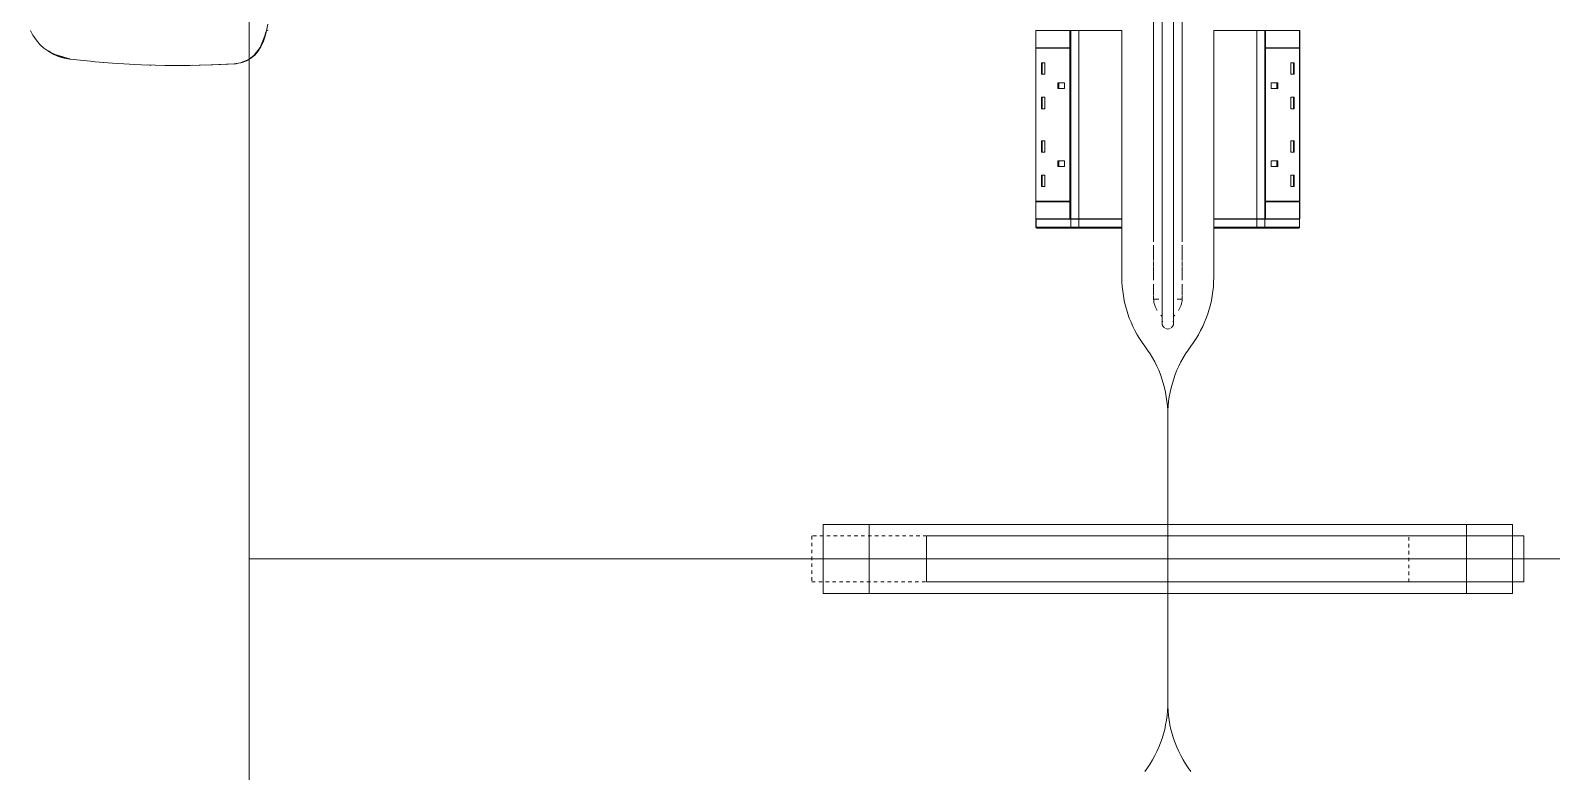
# Model space of a CAD drawing. Header units: millimetres. Extents: x 155927 to 317870, y -36033 to 97293.
# Drawn here: x 184128 to 185453, y 10601 to 11246 of the extents above; entities that cross this region are included whole.
import ezdxf

# ---------------------------------------------------------------- set-up
doc = ezdxf.new("R2010")
doc.units = ezdxf.units.MM
doc.header["$MEASUREMENT"] = 0
doc.linetypes.add('Dash', pattern=[6, 3, -3])
for name, color, linetype, lineweight in [('G-IMPT', 8, 'CONTINUOUS', 9), ('I-FURN', 8, 'CONTINUOUS', 9), ('I-FURN-HDLN', 8, 'Dash', 9)]:
    doc.layers.add(name, color=color, linetype=linetype, lineweight=lineweight)

msp = doc.modelspace()

# ---------------------------------------------------------------- linework, layer by layer
at = {"layer": 'G-IMPT'}
for p, q in [((184130.6, 11241.5), (184128.4, 11245.7)), ((184335.1, 11251.1), (184334.1, 11245.2)), ((184130.6, 11241.5), (184133.4, 11237.3)), ((184133.4, 11237.3), (184136.7, 11233.5)), ((184140.2, 11230.3), (184136.7, 11233.5)), ((184328.4, 11230.8), (184330.3, 11235.2)), ((184329.1, 11231.3), (184331.1, 11235.4)), ((184332.6, 11240.8), (184330.3, 11235.2)), ((184332.6, 11239.7), (184331.1, 11235.4)), ((184332.6, 11239.7), (184334.1, 11245.2)), ((184332.6, 11240.8), (184333.3, 11244.3)), ((184140.2, 11230.3), (184144.3, 11227.3)), ((184144.2, 11228), (184146.3, 11226.4)), ((184148.7, 11224.8), (184144.3, 11227.3)), ((184154.4, 11222.7), (184146.3, 11226.4)), ((184148.7, 11224.8), (184152.9, 11223)), ((184163.4, 11220.7), (184150.9, 11224.5)), ((184150.9, 11224.5), (184160, 11221.6)), ((184152.9, 11223), (184157.8, 11221.6)), ((184154.4, 11222.7), (184162.8, 11220.8)), ((184162.8, 11220.7), (184157.8, 11221.6)), ((184163.4, 11220.7), (184160, 11221.6)), ((184180.8, 11218.8), (184162.8, 11220.7)), ((184311.4, 11217.4), (184317.6, 11219.9)), ((184316.6, 11219.2), (184312.9, 11217.8)), ((184316.6, 11219.2), (184318.8, 11220.5)), ((184317.6, 11219.9), (184318.8, 11220.7)), ((184318.8, 11220.7), (184323.2, 11224)), ((184318.8, 11220.5), (184320, 11221.1)), ((184320, 11221.1), (184323.7, 11224.2)), ((184323.2, 11224), (184328.4, 11230.8)), ((184326.4, 11227.3), (184323.7, 11224.2)), ((184329.1, 11231.3), (184326.4, 11227.3)), ((184184.9, 11218.4), (184180.8, 11218.8)), ((184200, 11217.2), (184184.9, 11218.4)), ((184191.8, 11217.8), (184190.1, 11218)), ((184200, 11217.2), (184205, 11216.8)), ((184205, 11216.8), (184219.2, 11216)), ((184225.2, 11215.8), (184219.2, 11216)), ((184225.2, 11215.8), (184237, 11215.4)), ((184230.1, 11215.6), (184232, 11215.5)), ((184232, 11215.5), (184233.5, 11215.5)), ((184245.4, 11215.2), (184237, 11215.4)), ((184245.4, 11215.2), (184275.4, 11215.3)), ((184245.4, 11215.2), (184265.6, 11215.2)), ((184245.4, 11215.2), (184256.2, 11215.1)), ((184275.4, 11215.3), (184256.2, 11215.1)), ((184265.1, 11215.2), (184267.6, 11215.2)), ((184265.6, 11215.2), (184287, 11215.7)), ((184265.6, 11215.2), (184285.8, 11215.6)), ((184265.6, 11215.2), (184275.4, 11215.3)), ((184267.6, 11215.2), (184269.5, 11215.3)), ((184275.4, 11215.3), (184287, 11215.7)), ((184285.8, 11215.6), (184307.5, 11216.7)), ((184285.8, 11215.6), (184305.9, 11216.6)), ((184287, 11215.7), (184285.8, 11215.6)), ((184287, 11215.7), (184307.5, 11216.7)), ((184307.5, 11216.7), (184305.9, 11216.6)), ((184307.5, 11216.7), (184309.2, 11217)), ((184311.4, 11217.4), (184307.6, 11216.9)), ((184311.6, 11217.4), (184309.2, 11217)), ((184311.6, 11217.4), (184312.9, 11217.8))]:
    msp.add_line(p, q, dxfattribs=at)
at = {"layer": 'I-FURN'}
for p, q in [((184318.8, 12185.8), (184318.8, 10785.8)), ((184318.8, 10785.8), (184318.8, 12185.8)), ((185106.3, 11061.7), (185106.3, 11899.9)), ((185113.8, 11899.9), (185113.8, 11061.7)), ((185123.8, 11061.7), (185123.8, 11899.9)), ((185131.3, 11899.9), (185131.3, 11061.7)), ((184334.7, 11245.5), (184335.5, 11245.9)), ((185003.8, 11245.6), (185003.8, 11230.6)), ((185033.6, 11245.6), (185003.8, 11245.6)), ((185033.6, 11230.6), (185033.6, 11245.6)), ((185033.6, 11245.6), (185036.1, 11245.6)), ((185204, 11245.6), (185204, 11230.6)), ((185233.8, 11245.6), (185204, 11245.6)), ((185233.8, 11230.6), (185233.8, 11245.6)), ((184333.8, 11245.1), (184334.7, 11245.5)), ((185004, 11081.6), (185004, 11245.5)), ((185033.8, 11245.5), (185033.8, 11230.6)), ((185034.4, 11245.5), (185033.8, 11245.5)), ((185034.4, 11245.5), (185041.4, 11245.5)), ((185034.4, 11081.6), (185034.4, 11245.5)), ((185041.4, 11245.5), (185078.8, 11245.5)), ((185041.4, 11081.6), (185041.4, 11245.5)), ((185078.8, 11245.5), (185078.8, 11081.6)), ((185078.8, 11081.6), (185078.8, 11245.5)), ((185158.8, 11081.6), (185158.8, 11245.5)), ((185158.8, 11245.5), (185158.8, 11081.6)), ((185158.8, 11245.5), (185196.3, 11245.5)), ((185196.3, 11245.5), (185196.3, 11081.6)), ((185196.3, 11245.5), (185203.2, 11245.5)), ((185203.2, 11245.5), (185203.2, 11081.6)), ((185203.8, 11245.5), (185203.2, 11245.5)), ((185203.8, 11230.6), (185203.8, 11245.5)), ((185233.6, 11245.5), (185233.6, 11081.6)), ((185003.8, 11230.6), (185033.6, 11230.6)), ((185003.8, 11230.1), (185003.8, 11097.1)), ((185003.8, 11230.1), (185033.6, 11230.1)), ((185004.2, 11230.6), (185004.2, 11230.1)), ((185033.6, 11097.1), (185033.6, 11230.1)), ((185033.8, 11230.1), (185033.8, 11097.1)), ((185203.8, 11097.1), (185203.8, 11230.1)), ((185204, 11230.6), (185233.8, 11230.6)), ((185204, 11230.1), (185204, 11097.1)), ((185233.8, 11230.1), (185204, 11230.1)), ((185233.5, 11230.1), (185233.5, 11230.6)), ((185233.8, 11097.1), (185233.8, 11230.1)), ((185008.8, 11217.5), (185011.7, 11217.5)), ((185008.8, 11207.5), (185008.8, 11217.5)), ((185008.8, 11207.5), (185011.7, 11207.5)), ((185009.5, 11207.5), (185009.5, 11217.5)), ((185011.7, 11207.5), (185011.7, 11217.5)), ((185228.8, 11217.5), (185226, 11217.5)), ((185226, 11217.5), (185226, 11207.5)), ((185228.8, 11207.5), (185226, 11207.5)), ((185228.1, 11217.5), (185228.1, 11207.5)), ((185228.8, 11217.5), (185228.8, 11207.5)), ((185023.1, 11200), (185028.9, 11200)), ((185023.1, 11195), (185023.1, 11200)), ((185023.1, 11195), (185028.9, 11195)), ((185023.9, 11195), (185023.9, 11200)), ((185028.9, 11195), (185028.9, 11200)), ((185208.7, 11195), (185208.7, 11200)), ((185208.7, 11200), (185214.5, 11200)), ((185214.5, 11195), (185208.7, 11195)), ((185213.7, 11200), (185213.7, 11195)), ((185214.5, 11200), (185214.5, 11195)), ((185008.8, 11187.5), (185011.7, 11187.5)), ((185008.8, 11177.5), (185008.8, 11187.5)), ((185009.5, 11177.5), (185009.5, 11187.5)), ((185011.7, 11177.5), (185011.7, 11187.5)), ((185228.8, 11187.5), (185226, 11187.5)), ((185226, 11187.5), (185226, 11177.5)), ((185228.1, 11187.5), (185228.1, 11177.5)), ((185228.8, 11187.5), (185228.8, 11177.5)), ((185008.8, 11177.5), (185011.7, 11177.5)), ((185228.8, 11177.5), (185226, 11177.5)), ((185008.8, 11149.7), (185011.7, 11149.7)), ((185008.8, 11139.7), (185008.8, 11149.7)), ((185008.8, 11139.7), (185011.7, 11139.7)), ((185009.5, 11139.7), (185009.5, 11149.7)), ((185011.7, 11139.7), (185011.7, 11149.7)), ((185228.8, 11149.7), (185226, 11149.7)), ((185226, 11149.7), (185226, 11139.7)), ((185228.8, 11139.7), (185226, 11139.7)), ((185228.1, 11149.7), (185228.1, 11139.7)), ((185228.8, 11149.7), (185228.8, 11139.7)), ((185023.1, 11132.2), (185028.9, 11132.2)), ((185023.1, 11127.2), (185023.1, 11132.2)), ((185028.9, 11127.2), (185023.1, 11127.2)), ((185023.9, 11127.2), (185023.9, 11132.2)), ((185028.9, 11132.2), (185028.9, 11127.2)), ((185214.5, 11132.2), (185208.7, 11132.2)), ((185208.7, 11132.2), (185208.7, 11127.2)), ((185214.5, 11127.2), (185208.7, 11127.2)), ((185213.7, 11132.2), (185213.7, 11127.2)), ((185214.5, 11132.2), (185214.5, 11127.2)), ((185008.8, 11119.7), (185011.7, 11119.7)), ((185008.8, 11109.7), (185008.8, 11119.7)), ((185009.5, 11109.7), (185009.5, 11119.7)), ((185011.7, 11109.7), (185011.7, 11119.7)), ((185228.8, 11119.7), (185226, 11119.7)), ((185226, 11119.7), (185226, 11109.7)), ((185228.1, 11119.7), (185228.1, 11109.7)), ((185228.8, 11119.7), (185228.8, 11109.7)), ((185008.8, 11109.7), (185011.7, 11109.7)), ((185228.8, 11109.7), (185226, 11109.7)), ((185003.8, 11097.1), (185033.6, 11097.1)), ((185033.6, 11096.6), (185003.8, 11096.6)), ((185003.8, 11096.6), (185003.8, 11081.6)), ((185004.2, 11097.1), (185004.2, 11096.6)), ((185033.6, 11081.6), (185033.6, 11096.6)), ((185033.8, 11096.6), (185033.8, 11081.6)), ((185203.8, 11081.6), (185203.8, 11096.6)), ((185233.8, 11097.1), (185204, 11097.1)), ((185204, 11096.6), (185204, 11081.6)), ((185233.8, 11096.6), (185204, 11096.6)), ((185233.5, 11096.6), (185233.5, 11097.1)), ((185233.8, 11081.6), (185233.8, 11096.6)), ((185003.8, 11081.6), (185033.6, 11081.6)), ((185004, 11074.5), (185004, 11081.5)), ((185004, 11074.5), (185004, 11081.5)), ((185004, 11081.5), (185004, 11074.5)), ((185004, 11081.5), (185004.2, 11081.5)), ((185004, 11074.5), (185004.2, 11074.5)), ((185004.2, 11074.5), (185004.2, 11081.5)), ((185004.2, 11081.5), (185034.4, 11081.5)), ((185004.2, 11074.5), (185034.4, 11074.5)), ((185004.3, 11073.8), (185004.3, 11073.7)), ((185035.3, 11073.5), (185005, 11073.5)), ((185035.3, 11073.5), (185005, 11073.5)), ((185033.8, 11081.6), (185034.4, 11081.6)), ((185041.4, 11081.6), (185034.4, 11081.6)), ((185034.4, 11074.5), (185034.4, 11081.5)), ((185034.4, 11081.5), (185041.4, 11081.5)), ((185034.4, 11074.5), (185041.4, 11074.5)), ((185035.3, 11073.5), (185073.8, 11073.5)), ((185040.8, 11073.5), (185035.3, 11073.5)), ((185077.8, 11073.5), (185040.8, 11073.5)), ((185078.8, 11081.6), (185041.4, 11081.6)), ((185041.4, 11074.5), (185041.4, 11081.5)), ((185041.4, 11081.5), (185078.8, 11081.5)), ((185041.4, 11074.5), (185078.8, 11074.5)), ((185073.8, 11073.5), (185073.8, 11074.5)), ((185073.8, 11073.5), (185077.8, 11073.5)), ((185078.8, 11081.5), (185078.8, 11074.5)), ((185078.8, 11074.5), (185078.8, 11081.5)), ((185078.8, 11030.8), (185078.8, 11074.5)), ((185078.8, 11074.5), (185078.8, 11030.8)), ((185196.3, 11081.6), (185158.8, 11081.6)), ((185158.8, 11074.5), (185158.8, 11081.5)), ((185158.8, 11074.5), (185158.8, 11081.5)), ((185158.8, 11081.5), (185196.3, 11081.5)), ((185158.8, 11074.5), (185158.8, 11030.8)), ((185158.8, 11030.8), (185158.8, 11074.5)), ((185158.8, 11074.5), (185196.3, 11074.5)), ((185159.8, 11073.5), (185159.8, 11073.5)), ((185196.8, 11073.5), (185159.8, 11073.5)), ((185159.8, 11073.5), (185163.8, 11073.5)), ((185163.8, 11074.5), (185163.8, 11073.5)), ((185163.8, 11073.5), (185202.4, 11073.5)), ((185203.2, 11081.6), (185196.3, 11081.6)), ((185196.3, 11074.5), (185196.3, 11081.5)), ((185196.3, 11081.5), (185203.2, 11081.5)), ((185196.3, 11074.5), (185203.2, 11074.5)), ((185202.4, 11073.5), (185196.8, 11073.5)), ((185204, 11081.6), (185201.6, 11081.6)), ((185232.6, 11073.5), (185202.4, 11073.5)), ((185232.6, 11073.5), (185202.4, 11073.5)), ((185203.2, 11081.6), (185203.8, 11081.6)), ((185203.2, 11074.5), (185203.2, 11081.5)), ((185203.2, 11081.5), (185233.5, 11081.5)), ((185203.2, 11074.5), (185233.5, 11074.5)), ((185204, 11081.6), (185233.8, 11081.6)), ((185233.3, 11073.7), (185233.3, 11073.8)), ((185233.5, 11074.5), (185233.5, 11081.5)), ((185233.5, 11081.5), (185233.6, 11081.5)), ((185233.5, 11074.5), (185233.6, 11074.5)), ((185233.6, 11081.5), (185233.6, 11074.5)), ((185233.6, 11081.5), (185233.6, 11074.5)), ((185233.6, 11081.5), (185233.6, 11074.5)), ((185113.8, 11061.7), (185113.8, 11058.9)), ((185123.8, 11061), (185123.8, 11061.7)), ((185123.8, 11058.1), (185123.8, 11061)), ((185106.3, 11045.5), (185106.3, 11058.8)), ((185113.8, 11058.9), (185113.8, 11056.1)), ((185113.8, 11056.1), (185113.8, 11053.2)), ((185113.8, 11053.2), (185113.8, 11050.4)), ((185113.8, 11050.4), (185113.8, 11047.6)), ((185113.8, 11047.6), (185113.8, 11044.9)), ((185123.8, 11055.3), (185123.8, 11058.1)), ((185123.8, 11052.5), (185123.8, 11055.3)), ((185123.8, 11049.7), (185123.8, 11052.5)), ((185123.8, 11046.9), (185123.8, 11049.7)), ((185123.8, 11044.1), (185123.8, 11046.9)), ((185131.3, 11058.8), (185131.3, 11045.5)), ((185106.3, 11040.6), (185106.3, 11044.6)), ((185106.3, 11028.3), (185106.3, 11039.8)), ((185113.8, 11044.9), (185113.8, 11042.1)), ((185113.8, 11042.1), (185113.8, 11039.4)), ((185113.8, 11039.4), (185113.8, 11036.7)), ((185113.8, 11036.7), (185113.8, 11034.1)), ((185113.8, 11034.1), (185113.8, 11031.5)), ((185123.8, 11041.4), (185123.8, 11044.1)), ((185123.8, 11038.7), (185123.8, 11041.4)), ((185123.8, 11036), (185123.8, 11038.7)), ((185123.8, 11033.4), (185123.8, 11036)), ((185131.3, 11044.6), (185131.3, 11040.6)), ((185131.3, 11039.8), (185131.3, 11028.3)), ((185106.3, 11016.7), (185106.3, 11024.8)), ((185113.8, 11031.5), (185113.8, 11029)), ((185113.8, 11029), (185113.8, 11026.5)), ((185113.8, 11026.5), (185113.8, 11024.1)), ((185113.8, 11024.1), (185113.8, 11021.7)), ((185113.8, 11021.7), (185113.8, 11019.4)), ((185123.8, 11030.8), (185123.8, 11033.4)), ((185123.8, 11028.3), (185123.8, 11030.8)), ((185123.8, 11025.8), (185123.8, 11028.3)), ((185123.8, 11023.4), (185123.8, 11025.8)), ((185123.8, 11021.1), (185123.8, 11023.4)), ((185123.8, 11018.8), (185123.8, 11021.1)), ((185131.3, 11024.8), (185131.3, 11016.7)), ((185106.3, 11015.5), (185106.3, 11016.4)), ((185106.3, 11011.7), (185106.3, 11015.1)), ((185106.3, 11011.7), (185110.9, 11011.7)), ((185113.8, 11019.4), (185113.8, 11017.1)), ((185113.8, 11017.1), (185113.8, 11015)), ((185113.8, 11015), (185113.8, 11012.9)), ((185113.8, 11012.9), (185113.8, 11010.9)), ((185113.8, 11010.9), (185113.8, 11008.9)), ((185113.8, 11008.9), (185113.8, 11007.1)), ((185123.8, 11016.5), (185123.8, 11018.8)), ((185123.8, 11014.4), (185123.8, 11016.5)), ((185123.8, 11012.3), (185123.8, 11014.4)), ((185123.8, 11010.3), (185123.8, 11012.3)), ((185123.8, 11008.4), (185123.8, 11010.3)), ((185123.8, 11006.6), (185123.8, 11008.4)), ((185126.8, 11011.7), (185131.3, 11011.7)), ((185131.3, 11016.4), (185131.3, 11015.5)), ((185131.3, 11015.1), (185131.3, 11011.7)), ((185113.8, 11007.1), (185113.8, 11005.3)), ((185113.8, 11005.3), (185113.8, 11003.6)), ((185113.8, 11003.6), (185113.8, 11002.1)), ((185113.8, 11002.1), (185113.8, 11000.6)), ((185113.8, 11000.6), (185113.8, 10999.2)), ((185113.8, 10999.2), (185113.8, 10997.9)), ((185113.8, 10997.9), (185113.8, 10996.7)), ((185113.8, 10996.7), (185113.8, 10995.6)), ((185113.8, 10995.6), (185113.8, 10994.7)), ((185113.8, 10994.7), (185113.8, 10993.8)), ((185123.8, 11004.8), (185123.8, 11006.6)), ((185123.8, 11003.2), (185123.8, 11004.8)), ((185123.8, 11001.6), (185123.8, 11003.2)), ((185123.8, 11000.2), (185123.8, 11001.6)), ((185123.8, 10998.8), (185123.8, 11000.2)), ((185123.8, 10997.6), (185123.8, 10998.8)), ((185123.8, 10996.4), (185123.8, 10997.6)), ((185123.8, 10995.4), (185123.8, 10996.4)), ((185123.8, 10994.4), (185123.8, 10995.4)), ((185123.8, 10993.6), (185123.8, 10994.4)), ((185113.8, 10993.8), (185113.8, 10993)), ((185113.8, 10993), (185113.8, 10992.4)), ((185113.8, 10992.4), (185113.8, 10991.8)), ((185113.8, 10991.8), (185113.8, 10991.4)), ((185113.8, 10991.4), (185113.8, 10991.1)), ((185113.8, 10991.1), (185113.8, 10990.9)), ((185113.8, 10990.9), (185113.8, 10990.8)), ((185113.8, 10990.8), (185113.8, 10990.8)), ((185123.8, 10992.8), (185123.8, 10993.6)), ((185123.8, 10992.2), (185123.8, 10992.8)), ((185123.8, 10991.7), (185123.8, 10992.2)), ((185123.8, 10991.3), (185123.8, 10991.7)), ((185123.8, 10991), (185123.8, 10991.3)), ((185123.8, 10990.9), (185123.8, 10991)), ((185123.8, 10990.8), (185123.8, 10990.9)), ((185118.8, 10785.8), (185118.8, 10910.8)), ((185118.8, 10910.8), (185118.8, 10785.8)), ((185118.8, 10910.8), (185118.8, 10785.8)), ((185118.8, 10785.8), (185118.8, 10910.8)), ((184818.8, 10815.8), (185418.8, 10815.8)), ((184858.8, 10815.8), (184818.8, 10815.8)), ((184818.8, 10815.8), (184818.8, 10755.8)), ((184818.8, 10755.8), (184818.8, 10815.8)), ((185378.8, 10815.8), (184858.8, 10815.8)), ((184858.8, 10755.8), (184858.8, 10815.8)), ((184858.8, 10755.8), (184858.8, 10815.8)), ((185418.8, 10815.8), (185378.8, 10815.8)), ((185378.8, 10805.8), (185378.8, 10815.8)), ((185378.8, 10755.8), (185378.8, 10815.8)), ((185418.8, 10755.8), (185418.8, 10815.8)), ((185418.8, 10805.8), (185418.8, 10815.8)), ((185418.8, 10805.8), (184908.8, 10805.8)), ((184908.8, 10805.8), (184908.8, 10765.8)), ((185428.8, 10805.8), (185418.8, 10805.8)), ((185428.8, 10765.8), (185428.8, 10805.8)), ((185118.8, 10785.8), (184318.8, 10785.8)), ((184318.8, 10785.8), (184318.8, 9385.8)), ((184318.8, 9385.8), (184318.8, 10785.8)), ((184318.8, 10785.8), (185118.8, 10785.8)), ((184318.8, 10785.8), (185118.8, 10785.8)), ((185118.8, 10785.8), (184318.8, 10785.8)), ((185118.8, 10661.9), (185118.8, 10785.8)), ((185118.8, 10785.8), (185118.8, 10661.9)), ((185118.8, 10785.8), (185118.8, 10661.9)), ((185918.8, 10785.8), (185118.8, 10785.8)), ((185118.8, 10785.8), (185918.8, 10785.8)), ((185118.8, 10661.9), (185118.8, 10785.8)), ((185118.8, 10785.8), (185918.8, 10785.8)), ((185918.8, 10785.8), (185118.8, 10785.8)), ((184818.8, 10755.8), (184858.8, 10755.8)), ((185418.8, 10755.8), (184818.8, 10755.8)), ((184858.8, 10755.8), (185378.8, 10755.8)), ((184908.8, 10765.8), (185418.8, 10765.8)), ((185378.8, 10755.8), (185378.8, 10765.8)), ((185378.8, 10755.8), (185418.8, 10755.8)), ((185418.8, 10755.8), (185418.8, 10765.8)), ((185418.8, 10765.8), (185428.8, 10765.8))]:
    msp.add_line(p, q, dxfattribs=at)
at = {"layer": 'I-FURN', "flags": 128}
for points in [[(185004, 11074.5), (185004, 11074.5), (185004, 11074.4), (185004, 11074.4), (185004, 11074.4), (185004, 11074.3), (185004, 11074.3), (185004, 11074.2), (185004, 11074.2), (185004, 11074.2), (185004.1, 11074.1), (185004.1, 11074.1), (185004.1, 11074.1), (185004.1, 11074)], [(185040.8, 11073.5), (185040.7, 11073.5), (185040.5, 11073.5), (185040.4, 11073.5), (185040.2, 11073.5), (185040.1, 11073.5), (185039.9, 11073.5), (185039.8, 11073.5), (185039.6, 11073.5), (185039.5, 11073.5), (185039.3, 11073.5), (185039.2, 11073.5), (185039, 11073.5), (185038.9, 11073.5), (185038.7, 11073.5), (185038.5, 11073.5), (185038.4, 11073.5), (185038.2, 11073.5), (185038.1, 11073.5), (185037.9, 11073.5), (185037.7, 11073.5), (185037.6, 11073.5), (185037.4, 11073.5), (185037.3, 11073.5), (185037.1, 11073.5), (185037, 11073.5), (185036.8, 11073.5), (185036.7, 11073.5), (185036.5, 11073.5), (185036.4, 11073.5), (185036.3, 11073.5), (185036.1, 11073.5), (185036, 11073.5), (185035.9, 11073.5), (185035.8, 11073.5), (185035.7, 11073.5), (185035.6, 11073.5), (185035.4, 11073.5), (185035.3, 11073.5), (185035.3, 11073.5)], [(185077.8, 11073.5), (185077.5, 11073.5), (185077.1, 11073.5), (185076.6, 11073.5), (185075.9, 11073.5), (185075.1, 11073.5), (185074.1, 11073.5), (185073, 11073.5), (185071.8, 11073.5), (185070.5, 11073.5), (185069, 11073.5), (185067.5, 11073.5), (185065.8, 11073.5), (185063.9, 11073.5), (185062, 11073.5), (185060, 11073.5), (185057.8, 11073.5), (185055.6, 11073.5), (185053.2, 11073.5), (185050.7, 11073.5), (185048.2, 11073.5), (185045.6, 11073.5), (185042.8, 11073.5), (185040.8, 11073.5)], [(185073.8, 11073.5), (185074, 11073.5), (185074.1, 11073.5), (185074.3, 11073.5), (185074.5, 11073.5), (185074.6, 11073.5), (185074.8, 11073.5), (185074.9, 11073.5), (185075.1, 11073.5), (185075.2, 11073.5), (185075.4, 11073.5), (185075.5, 11073.5), (185075.7, 11073.5), (185075.8, 11073.5), (185075.9, 11073.5), (185076.1, 11073.5), (185076.2, 11073.5), (185076.3, 11073.5), (185076.5, 11073.5), (185076.6, 11073.5), (185076.7, 11073.5), (185076.8, 11073.5), (185076.9, 11073.5), (185077, 11073.5), (185077.1, 11073.5), (185077.2, 11073.5), (185077.3, 11073.5), (185077.4, 11073.5), (185077.4, 11073.5), (185077.5, 11073.5), (185077.6, 11073.5), (185077.6, 11073.5), (185077.7, 11073.5), (185077.7, 11073.5), (185077.7, 11073.5), (185077.8, 11073.5), (185077.8, 11073.5), (185077.8, 11073.5), (185077.8, 11073.5), (185077.8, 11073.5)], [(185077.8, 11073.5), (185077.9, 11073.5), (185077.9, 11073.5), (185077.9, 11073.5), (185078, 11073.5), (185078, 11073.5), (185078.1, 11073.5), (185078.1, 11073.6), (185078.1, 11073.6), (185078.2, 11073.6), (185078.2, 11073.6), (185078.2, 11073.6), (185078.3, 11073.6), (185078.3, 11073.7), (185078.4, 11073.7), (185078.4, 11073.7), (185078.4, 11073.7), (185078.5, 11073.7), (185078.5, 11073.8), (185078.5, 11073.8), (185078.5, 11073.8), (185078.6, 11073.9), (185078.6, 11073.9), (185078.6, 11073.9), (185078.6, 11073.9), (185078.7, 11074), (185078.7, 11074), (185078.7, 11074), (185078.7, 11074.1), (185078.7, 11074.1), (185078.8, 11074.2), (185078.8, 11074.2), (185078.8, 11074.2), (185078.8, 11074.3), (185078.8, 11074.3), (185078.8, 11074.3), (185078.8, 11074.4), (185078.8, 11074.4), (185078.8, 11074.5), (185078.8, 11074.5), (185078.8, 11074.5)], [(185077.8, 11073.5), (185077.8, 11073.5), (185077.8, 11073.5)], [(185158.8, 11074.5), (185158.8, 11074.5), (185158.8, 11074.4), (185158.8, 11074.4), (185158.8, 11074.4), (185158.8, 11074.3), (185158.8, 11074.3), (185158.8, 11074.2), (185158.9, 11074.2), (185158.9, 11074.2), (185158.9, 11074.1), (185158.9, 11074.1), (185158.9, 11074.1), (185158.9, 11074), (185159, 11074), (185159, 11074), (185159, 11073.9), (185159, 11073.9), (185159.1, 11073.9), (185159.1, 11073.8), (185159.1, 11073.8), (185159.1, 11073.8), (185159.2, 11073.7), (185159.2, 11073.7), (185159.2, 11073.7), (185159.3, 11073.7), (185159.3, 11073.7), (185159.3, 11073.6), (185159.4, 11073.6), (185159.4, 11073.6), (185159.4, 11073.6), (185159.5, 11073.6), (185159.5, 11073.6), (185159.6, 11073.5), (185159.6, 11073.5), (185159.6, 11073.5), (185159.7, 11073.5), (185159.7, 11073.5), (185159.8, 11073.5), (185159.8, 11073.5), (185159.8, 11073.5)], [(185196.8, 11073.5), (185194.1, 11073.5), (185191.4, 11073.5), (185188.7, 11073.5), (185186.2, 11073.5), (185183.8, 11073.5), (185181.5, 11073.5), (185179.2, 11073.5), (185177.1, 11073.5), (185175.1, 11073.5), (185173.2, 11073.5), (185171.4, 11073.5), (185169.7, 11073.5), (185168.2, 11073.5), (185166.8, 11073.5), (185165.5, 11073.5), (185164.3, 11073.5), (185163.2, 11073.5), (185162.3, 11073.5), (185161.5, 11073.5), (185160.9, 11073.5), (185160.4, 11073.5), (185160, 11073.5), (185159.8, 11073.5)], [(185159.8, 11073.5), (185159.8, 11073.5), (185159.8, 11073.5), (185159.8, 11073.5), (185159.9, 11073.5), (185159.9, 11073.5), (185159.9, 11073.5), (185160, 11073.5), (185160, 11073.5), (185160.1, 11073.5), (185160.1, 11073.5), (185160.2, 11073.5), (185160.3, 11073.5), (185160.3, 11073.5), (185160.4, 11073.5), (185160.5, 11073.5), (185160.6, 11073.5), (185160.7, 11073.5), (185160.8, 11073.5), (185160.9, 11073.5), (185161, 11073.5), (185161.1, 11073.5), (185161.3, 11073.5), (185161.4, 11073.5), (185161.5, 11073.5), (185161.6, 11073.5), (185161.8, 11073.5), (185161.9, 11073.5), (185162.1, 11073.5), (185162.2, 11073.5), (185162.4, 11073.5), (185162.5, 11073.5), (185162.7, 11073.5), (185162.8, 11073.5), (185163, 11073.5), (185163.1, 11073.5), (185163.3, 11073.5), (185163.4, 11073.5), (185163.6, 11073.5), (185163.8, 11073.5), (185163.8, 11073.5)], [(185202.4, 11073.5), (185202.3, 11073.5), (185202.2, 11073.5), (185202.1, 11073.5), (185202, 11073.5), (185201.8, 11073.5), (185201.7, 11073.5), (185201.6, 11073.5), (185201.5, 11073.5), (185201.4, 11073.5), (185201.2, 11073.5), (185201.1, 11073.5), (185200.9, 11073.5), (185200.8, 11073.5), (185200.7, 11073.5), (185200.5, 11073.5), (185200.4, 11073.5), (185200.2, 11073.5), (185200, 11073.5), (185199.9, 11073.5), (185199.7, 11073.5), (185199.6, 11073.5), (185199.4, 11073.5), (185199.3, 11073.5), (185199.1, 11073.5), (185198.9, 11073.5), (185198.8, 11073.5), (185198.6, 11073.5), (185198.5, 11073.5), (185198.3, 11073.5), (185198.1, 11073.5), (185198, 11073.5), (185197.8, 11073.5), (185197.7, 11073.5), (185197.5, 11073.5), (185197.4, 11073.5), (185197.2, 11073.5), (185197.1, 11073.5), (185197, 11073.5), (185196.8, 11073.5)], [(185233.5, 11074), (185233.5, 11074), (185233.5, 11074.1), (185233.6, 11074.1), (185233.6, 11074.2), (185233.6, 11074.2), (185233.6, 11074.2), (185233.6, 11074.3), (185233.6, 11074.3), (185233.6, 11074.3), (185233.6, 11074.4), (185233.6, 11074.4), (185233.6, 11074.5), (185233.6, 11074.5), (185233.6, 11074.5)]]:
    msp.add_lwpolyline(points, dxfattribs=at)
at = {"layer": 'I-FURN'}
for centre, radius, start, end in [((185005, 11074.5), 1, 254.6478, 270), ((185232.6, 11074.5), 1, 270, 285.3522), ((185178.8, 11030.8), 100, 180, 216.8699), ((185178.8, 11030.8), 100, 180, 216.8699), ((185058.8, 11030.8), 100, 323.1301, 0), ((185058.8, 11030.8), 100, 323.1301, 0), ((185129.8, 11014.1), 23.6, 185.6664, 210.8564), ((185107.9, 11014.1), 23.6, 329.1436, 354.3336), ((185118.8, 11003.7), 8.51, 223.4514, 234.4595), ((185118.8, 11003.7), 8.51, 305.5405, 316.5486), ((185118.8, 10990.8), 5, 158.1748, 232.7249), ((185118.8, 10990.8), 5, 247.635, 292.365), ((185118.8, 10990.8), 5, 307.2751, 21.8252), ((185018.8, 10910.8), 100, 0, 36.8699), ((185018.8, 10910.8), 100, 0, 36.8699), ((185218.8, 10910.8), 100, 143.1301, 180), ((185218.8, 10910.8), 100, 143.1301, 180), ((185018.8, 10660.8), 100, 323.1301, 0.6256), ((185018.8, 10660.8), 100, 323.1301, 0.6256), ((185218.8, 10660.8), 100, 179.3744, 216.8699), ((185218.8, 10660.8), 100, 179.3744, 216.8699)]:
    msp.add_arc(centre, radius, start, end, dxfattribs=at)
at = {"layer": 'I-FURN', "extrusion": (0, 0, -1)}
for centre, major_axis, ratio, start_param, end_param in [((185005, 11074.5), (0, -1), 0.819152, 0, 1.570796), ((185035.3, 11074.5), (0, 1), 0.819152, 3.141593, 4.712389), ((185040.8, 11074.5), (0, 1), 0.56467, 1.570796, 3.141593), ((185077.8, 11074.5), (0, 1), 0.998113, 1.570796, 3.141593), ((185159.8, 11074.5), (0, -1), 0.998113, 0, 1.570796), ((185196.8, 11074.5), (0, -1), 0.56467, 0, 1.570796), ((185202.4, 11074.5), (0, -1), 0.819152, 4.712389, 6.283185), ((185232.6, 11074.5), (0, -1), 0.819152, 4.712389, 6.283185)]:
    msp.add_ellipse(centre, major_axis=major_axis, ratio=ratio, start_param=start_param, end_param=end_param, dxfattribs=at)
at = {"layer": 'I-FURN-HDLN'}
for p, q in [((184808.8, 10805.8), (184808.8, 10765.8)), ((185328.8, 10805.8), (184808.8, 10805.8)), ((185328.8, 10765.8), (185328.8, 10805.8)), ((184808.8, 10765.8), (185328.8, 10765.8))]:
    msp.add_line(p, q, dxfattribs=at)

doc.saveas('drawing.dxf')
